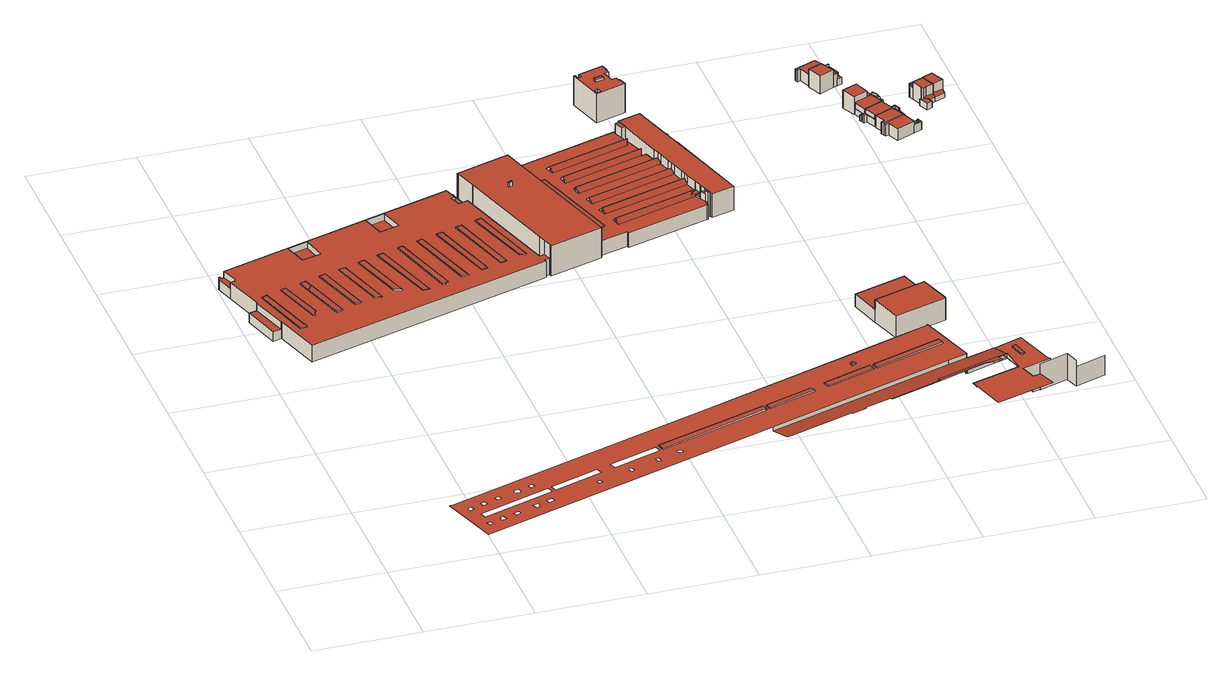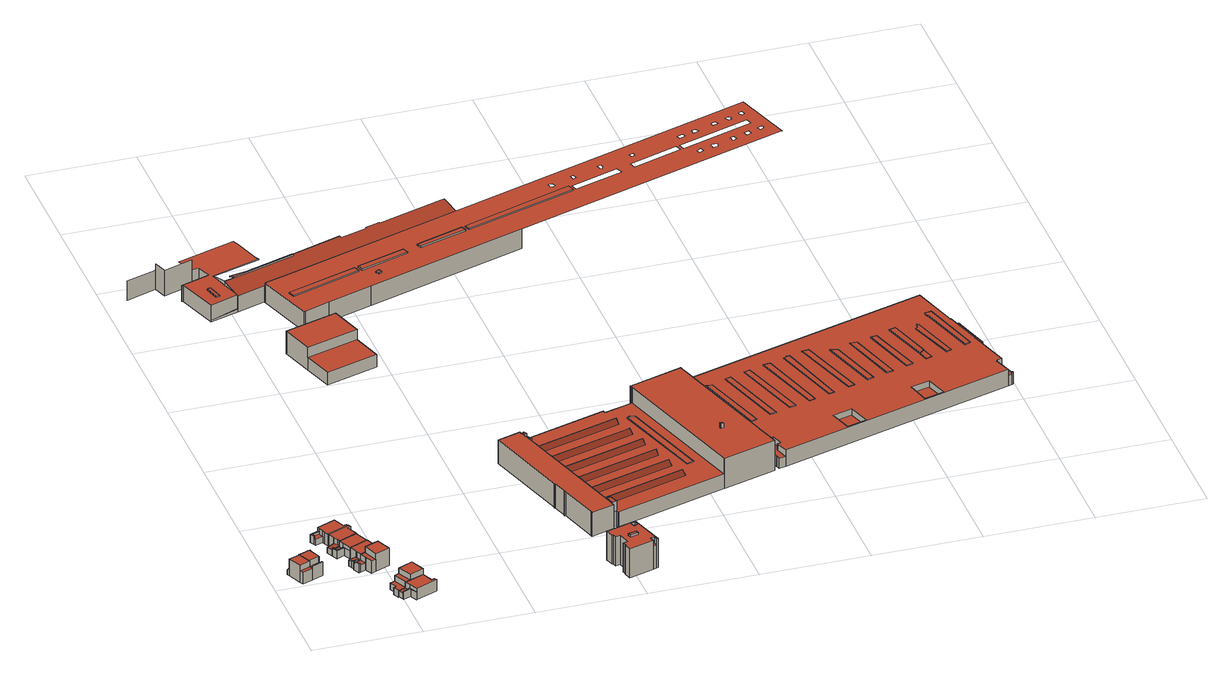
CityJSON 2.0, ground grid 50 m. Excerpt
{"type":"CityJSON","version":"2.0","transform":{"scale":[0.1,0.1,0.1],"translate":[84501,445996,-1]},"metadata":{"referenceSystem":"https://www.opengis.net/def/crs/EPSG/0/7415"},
"CityObjects":{
"building1":{"type":"Building","attributes":{"b3_dak_type":"slanted","b3_h_dak_50p":11.34,"b3_h_dak_70p":12.93,"b3_h_dak_max":18.7,"b3_h_dak_min":-0.24,"b3_h_maaiveld":-0.41,"b3_kas_warenhuis":false,"b3_mutatie_ahn3_ahn4":false,"b3_opp_buitenmuur":23264.48,"b3_opp_dak_plat":22958.51,"b3_opp_dak_schuin":26793.35,"b3_opp_grond":47974.2,"b3_opp_scheidingsmuur":0,"b3_reconstructie_onvolledig":false,"b3_rmse_lod12":3.03,"b3_rmse_lod13":1.31,"b3_rmse_lod22":0.253,"b3_val3dity_lod12":"[]","b3_val3dity_lod13":"[]","b3_val3dity_lod22":"[104]","b3_volume_lod12":618811.44,"b3_volume_lod13":595669.38,"b3_volume_lod22":564615.25,"geconstateerd":false,"oorspronkelijkbouwjaar":1914,"status":"Pand in gebruik"},"children":["building1-1"]},
"building1-1":{"type":"BuildingPart","parents":["building1"],"geometry":[{"type":"MultiSurface","lod":"2.2","boundaries":[[[0,1,2,3]],[[3,4,5,0]],[[5,6,1,0]],[[7,8,9,10]],[[11,12,8,7]],[[10,9,13,14]],[[15,16,17,18,19,20,21,22,23,24,25,26,27,28,29],[30,31,32,33],[34,35,36,37],[38,39,40,41],[42,43,44,45,46,47],[48,49,50,51],[52,53,54,55,56,57,58],[59,60,61,62,63],[64,65,66,67],[68,69,70,71],[72,73,74,75,76,77],[78,79,80,81],[82,83,84,85],[86,2,1,6],[12,87,13,9,8],[88,89,90,91,92,93],[94,95,96,97,98,99],[100,101,102,103],[104,105,106,107,108,109],[110,111,112,113,114],[115,116,117,118,119,120,121],[122,123,124,125],[126,127,128,129,130,131]],[[132,11,7,10,14]],[[25,133,134,26]],[[132,87,12,11]],[[14,13,87,132]],[[135,33,32,136]],[[16,137,138,17]],[[139,30,33,135]],[[139,135,136,140]],[[136,32,31,140]],[[141,62,61,142]],[[142,61,60,143]],[[144,63,62,141]],[[143,145,144,141,142]],[[143,60,59,145]],[[145,59,63,144]],[[140,31,30,139]],[[146,49,48,147]],[[148,149,150,151]],[[152,148,151,153,154,155,156,157,158,159,160,161,138,137,162,163,164,165,166,167]],[[24,168,133,25]],[[169,153,151,170]],[[171,50,49,146]],[[146,147,172,171]],[[147,48,51,172]],[[170,151,150,173,174]],[[175,176,177]],[[178,179,177]],[[23,180,168,24]],[[17,138,161,18]],[[174,181,182,169,170]],[[172,51,50,171]],[[182,183,154,153,169]],[[22,184,180,23]],[[21,185,184,22]],[[18,161,186,187,19]],[[20,188,185,21]],[[19,187,188,20]],[[160,189,186,161]],[[159,190,189,160]],[[176,175,191,192]],[[174,173,193,181]],[[158,194,195,190,159]],[[181,193,183,182]],[[196,155,154,183]],[[197,191,175,177,179,198,199,200,201,202,203,204,205,206,207,208,209,156],[210,211,212,213,214]],[[192,191,197,155,196]],[[155,197,156]],[[209,157,156]],[[157,215,194,158]],[[203,216,217,204]],[[202,218,216,203]],[[201,219,218,202]],[[208,220,215,157,209]],[[221,210,214,222]],[[222,214,213,223]],[[224,225,195,194]],[[194,215,220,224]],[[226,221,222,223,227]],[[226,211,210,221]],[[223,213,212,227]],[[204,217,228,205]],[[227,212,211,226]],[[229,230,219,201,231]],[[220,232,225,224]],[[207,233,232,220,208]],[[206,234,233,207]],[[205,228,234,206]],[[235,236,237,230,229]],[[238,239,240,241]],[[242,243,239,238]]],"semantics":{"surfaces":[{"type":"WallSurface","on_footprint_edge":false},{"type":"RoofSurface"},{"type":"WallSurface","on_footprint_edge":true}],"values":[0,1,0,0,0,0,1,1,2,0,0,0,0,0,1,0,0,0,0,1,0,0,0,0,0,1,2,0,0,1,0,0,0,0,2,0,1,0,0,2,2,2,2,2,2,2,0,0,2,0,0,1,0,0,0,0,2,2,2,0,0,0,2,1,1,0,0,2,0,2,2,2,2,2,2,2,2]}}]},
"building2":{"type":"Building","attributes":{"b3_dak_type":"slanted","b3_h_dak_50p":8.3,"b3_h_dak_70p":8.45,"b3_h_dak_max":17.56,"b3_h_dak_min":0.29,"b3_h_maaiveld":0.127,"b3_kas_warenhuis":false,"b3_mutatie_ahn3_ahn4":false,"b3_opp_buitenmuur":8293.6,"b3_opp_dak_plat":15773.74,"b3_opp_dak_schuin":1479.42,"b3_opp_grond":15341.47,"b3_opp_scheidingsmuur":0,"b3_reconstructie_onvolledig":false,"b3_rmse_lod12":2.6,"b3_rmse_lod13":0.401,"b3_rmse_lod22":0.243,"b3_val3dity_lod12":"[]","b3_val3dity_lod13":"[]","b3_val3dity_lod22":"[]","b3_volume_lod12":127495.47,"b3_volume_lod13":136351.17,"b3_volume_lod22":137176.03,"geconstateerd":false,"oorspronkelijkbouwjaar":1963,"status":"Pand in gebruik"},"children":["building2-1"]},
"building2-1":{"type":"BuildingPart","parents":["building2"],"geometry":[{"type":"Solid","lod":"2.2","boundaries":[[[[244,245,246,247,248,249,250,251,252,253,254,255,256,257,258,259,260,261,262,263,264,265,266,267,268,269,270,271,272,273,274,275,276,277,278,279,280,281,282,283,284,285,286,287,288,289,290,291,292,293,294,295,296,297,298,299,300,301,302,303,304,305,306,307]],[[308,309,310,311]],[[312,280,279,313]],[[314,245,244,315]],[[316,262,261,317,318]],[[318,317,319,320]],[[321,271,270,322]],[[322,270,269,323]],[[324,278,277,325]],[[325,277,276,326]],[[323,269,268,327]],[[328,281,280,312]],[[329,282,281,328]],[[330,331,332,333]],[[334,335,336,337]],[[337,336,338,339]],[[340,260,259,341]],[[317,261,260,340]],[[342,343,344,345,346,347]],[[348,252,251,349]],[[350,351,352,353]],[[354,250,249,355]],[[349,251,250,354]],[[355,249,248,356]],[[357,358,359,360]],[[315,244,307,361]],[[361,307,306,362]],[[362,306,305,363]],[[363,305,304,364]],[[365,366,344,343]],[[367,368,343,342]],[[369,288,287,370]],[[371,289,288,369]],[[372,373,351,350]],[[374,375,302,301,376,377]],[[378,300,299,379]],[[376,301,300,378]],[[379,299,298,380]],[[381,295,294,382]],[[383,296,295,381]],[[384,297,296,383]],[[385,386,387,388]],[[389,286,285,390]],[[390,285,284,391,392]],[[382,294,293,393]],[[380,298,297,384]],[[394,292,291,395]],[[393,293,292,394]],[[395,291,290,396]],[[397,398,399,400]],[[396,290,289,371]],[[370,287,286,389]],[[401,246,245,314,402]],[[403,404,392,405]],[[405,392,391,406,407]],[[408,409,410]],[[411,412,413,414]],[[414,413,415,416]],[[417,418,266,265,419]],[[420,283,282,329]],[[326,276,275,421]],[[422,423,424,425]],[[425,424,426,427]],[[428,429,430,431]],[[431,430,327,432]],[[419,265,264,433,434]],[[435,436,437,438]],[[347,346,439,440]],[[440,439,253,252,348]],[[441,442,443,444]],[[368,274,273,445]],[[446,447,448,449]],[[450,451,418,417]],[[452,453,454,455]],[[456,457,458,459]],[[449,448,460,461,462]],[[462,461,463,464,465]],[[464,463,466,467]],[[465,464,468,469]],[[444,443,470,471]],[[432,327,268,267,472,473]],[[400,399,474,475]],[[476,477,478,479]],[[475,474,480,481,447,446]],[[482,483,309,308]],[[484,254,253,439]],[[333,332,485,486]],[[487,488,429,428]],[[489,255,254,484]],[[490,491,492,493]],[[311,310,494,495]],[[496,497,366,365,498]],[[346,345,497,496]],[[499,500,501]],[[502,503,504,505]],[[506,507,477,476]],[[508,509,442,441]],[[409,408,510]],[[353,352,511,512]],[[433,264,263,513]],[[514,515,516,517]],[[404,518,519,520,521]],[[522,523,524]],[[525,526,527,528]],[[529,530,531]],[[532,313,279,278,324]],[[523,522,533]],[[534,535,515,514]],[[445,273,272,536]],[[537,538,536,539]],[[540,541,542,543]],[[356,248,247,544]],[[544,247,246,401]],[[471,470,509,508]],[[493,492,545,546]],[[547,548,549,550]],[[551,552,535,534]],[[517,516,552,551]],[[341,259,258,319]],[[339,338,553,554]],[[455,454,373,372]],[[457,456,555]],[[495,494,483,482]],[[556,557,558,559,560]],[[561,562,480,474]],[[528,527,563,564]],[[407,406,565,566]],[[479,478,503,502]],[[567,568,562,561]],[[447,481,568,567]],[[569,570,571,565]],[[459,458,567]],[[560,559,572,573]],[[543,542,423,422]],[[566,565,571,518,404,403]],[[574,575,576,577]],[[434,433,451,450]],[[472,267,266,418]],[[530,529,578]],[[579,580,581,582]],[[582,581,358,357]],[[550,549,583,584]],[[585,586,587,588]],[[589,590,548,547]],[[584,583,590,589]],[[546,545,591,592]],[[554,553,335,334]],[[593,594,398,397]],[[526,525,595]],[[596,513,263,262,316]],[[597,598,599,600]],[[360,359,580,579]],[[601,602,603,604]],[[388,387,602,601]],[[604,603,386,385]],[[605,606,607,608]],[[609,610,606,605]],[[611,612,610,609]],[[608,607,612,611]],[[613,614,513,596]],[[615,616,614,613]],[[617,618,598,597]],[[600,599,436,435]],[[320,319,258,257,619]],[[619,257,256,620]],[[416,415,621,622]],[[622,621,412,411]],[[623,624,618,617]],[[438,437,624,623]],[[625,626,627,628]],[[629,630,557,556]],[[573,572,631,630,629]],[[577,576,631,572]],[[559,558,575,574]],[[486,485,632,633]],[[633,632,634,635]],[[635,634,636,637]],[[391,284,283,420]],[[637,636,331,330]],[[592,591,638,639]],[[620,256,255,489]],[[473,472,616,615]],[[640,641,642,643]],[[628,627,641,640]],[[643,642,586,585]],[[644,645,646,647]],[[648,649,645,644]],[[650,651,649,648]],[[500,499,652]],[[653,654,655,656]],[[657,658,654,653]],[[659,660,661,662]],[[453,663,660,659]],[[520,519,664,655]],[[662,661,658,657]],[[665,666,570,569]],[[667,668,669]],[[670,671,668,667]],[[505,504,666,665]],[[647,646,651,650]],[[461,460,672,673]],[[673,672,674,466]],[[377,376,469,675]],[[676,303,302,375]],[[364,304,303,676]],[[588,587,626,625]],[[677,678,491,490]],[[639,638,678,677]],[[679,680,681]],[[680,679,682]],[[467,466,674,683,684]],[[685,684,683,375,374]],[[675,469,468,684,685]],[[539,536,272,271,321]],[[521,520,663,453,452]],[[656,655,664,507,506]],[[686,537,488,487]],[[421,275,274,368,367]],[[512,511,594,593]],[[498,365,538,537,686]],[[671,670,687]],[[402,314,313,532]],[[427,426,541,540]],[[564,563,688]],[[410,409,352,351]],[[497,345,344,366]],[[511,352,409,510]],[[523,533,476,479]],[[509,470,443,442]],[[517,551,534,514]],[[341,319,317,340]],[[495,482,308,311]],[[479,502,505,524,523]],[[568,481,480,562]],[[567,458,457,555,448,447]],[[566,403,405,407]],[[434,450,417,419]],[[590,583,549,548]],[[554,334,337,339]],[[595,525,528,398,594]],[[360,579,582,357]],[[604,385,388,601]],[[608,611,609,605]],[[622,411,414,416]],[[438,623,617,597,600,435]],[[573,629,556,560]],[[559,574,577,572]],[[637,330,333,486,633,635]],[[616,472,418,451,433,513,614]],[[453,659,499,501,454]],[[662,657,652,499,659]],[[670,667,669,531,530]],[[647,650,648,644]],[[673,466,463,461]],[[588,625,628,640,643,585]],[[639,677,490,493,546,592]],[[679,681,672,460,448,555,456]],[[682,679,456,459,567,561]],[[675,685,374,377]],[[684,468,464,467]],[[538,365,343,368,445,536]],[[663,520,655,654,658,661,660]],[[507,664,519,518,571,570,666,504,503,478,477]],[[488,537,539,321,322,323,327,430,429]],[[512,593,397,400,475,446,449,462,465,469,376,378,379,380,384,383,381,382,393,394,395,396,371,369,370,389,390,392,404,521,452,455,372,350,353]],[[688,563,527,526,595,594,511,510,408,410,351,373,454,501,500,652,657,653,656,506,476,533,522,524,505,665,569,565,406,391,420,329,328,312,313,314,315,361,362,363,364,676,375,683,674,672,681,680,682,561,474,399],[424,423,542,541,426],[529,531,669,668,671,687,578]],[[498,686,487,428,431,432,473,615,613,596,316,318,320,619,620,489,484,439,346,496],[483,494,310,309],[331,636,634,632,485,332],[336,335,553,338],[359,358,581,580],[413,412,621,415],[471,508,441,444],[678,638,591,545,492,491],[552,516,515,535],[547,550,584,589],[575,558,557,630,631,576],[626,587,586,642,641,627],[624,437,436,599,598,618],[612,607,606,610],[651,646,645,649]],[[687,670,530,578]],[[402,532,324,325,326,421,367,342,347,440,348,349,354,355,356,544,401],[603,602,387,386]],[[427,540,543,422,425]],[[564,688,399,398,528]]]],"semantics":{"surfaces":[{"type":"GroundSurface"},{"type":"WallSurface","on_footprint_edge":false},{"type":"WallSurface","on_footprint_edge":true},{"type":"RoofSurface"}],"values":[[0,1,2,2,2,1,2,2,2,2,2,2,2,1,1,1,2,2,1,2,1,2,2,2,1,2,2,2,2,1,1,2,2,1,2,2,2,2,2,2,2,1,2,2,2,2,2,2,2,1,2,2,2,1,1,1,1,1,2,2,2,1,1,1,1,2,1,1,2,1,2,1,1,1,1,1,1,1,1,1,2,1,1,1,1,2,1,1,2,1,1,1,1,1,1,1,1,1,1,2,1,1,1,1,1,2,1,1,2,1,1,2,2,1,1,1,1,1,2,1,1,1,1,1,1,1,1,1,1,1,1,1,1,1,1,1,1,2,1,1,1,1,1,1,1,1,1,1,1,2,1,1,1,1,1,1,1,1,1,1,1,1,1,2,2,1,1,1,1,1,1,1,1,1,1,1,1,2,1,1,2,1,1,1,1,1,1,1,1,1,1,1,1,1,1,1,1,1,1,1,1,1,1,2,2,1,1,1,1,1,1,1,1,2,1,1,1,2,1,1,1,1,1,1,3,3,3,3,3,3,3,3,3,3,3,3,3,3,3,3,3,3,3,3,3,3,3,3,3,3,3,3,3,3,3,3,3,3,3,3,3,3,3,3,3,3,3,3,3,3,3]]}}]},
"building3":{"type":"Building","attributes":{"b3_bag_bag_overlap":0,"b3_bouwlagen":4,"b3_dak_type":"multiple horizontal","b3_h_dak_50p":14.77,"b3_h_dak_70p":14.78,"b3_h_dak_max":16.02,"b3_h_dak_min":11.86,"b3_h_maaiveld":0.317,"b3_kas_warenhuis":false,"b3_mutatie_ahn3_ahn4":false,"b3_opp_buitenmuur":837.77,"b3_opp_dak_plat":214.08,"b3_opp_dak_schuin":0,"b3_opp_grond":233.47,"b3_opp_scheidingsmuur":203.79,"b3_reconstructie_onvolledig":false,"b3_rmse_lod12":0.559,"b3_rmse_lod13":0.559,"b3_rmse_lod22":0.0537,"b3_val3dity_lod12":"[]","b3_val3dity_lod13":"[]","b3_val3dity_lod22":"[]","b3_volume_lod12":3377.02,"b3_volume_lod13":3377.02,"b3_volume_lod22":3358.48,"geconstateerd":false,"oorspronkelijkbouwjaar":1998,"status":"Pand in gebruik"},"children":["building3-1"]},
"building3-1":{"type":"BuildingPart","parents":["building3"],"geometry":[{"type":"Solid","lod":"2.2","boundaries":[[[[689,690,691,692,693,694,695,696,697,698,699,700,701,702]],[[703,692,691,704]],[[705,693,692,703]],[[706,698,697,707]],[[707,697,696,708]],[[704,691,690,709,710]],[[711,699,698,706]],[[712,700,699,711]],[[713,702,701,714]],[[715,694,693,705]],[[716,695,694,715]],[[714,701,700,712]],[[708,696,695,716]],[[717,718,719,720]],[[721,722,723,724]],[[710,709,725,726]],[[727,728,729,730]],[[731,732,733,734]],[[734,733,689,702,713]],[[709,690,689,733]],[[726,725,732,731]],[[730,729,735,736]],[[724,723,737,738]],[[738,737,739,740]],[[736,735,741,742]],[[720,719,722,721]],[[742,741,728,727]],[[740,739,743,744]],[[744,743,718,717]],[[732,725,709,733]],[[726,731,734,713,714,712,711,706,707,708,716,715,705,703,704,710],[744,717,720,721,724,738,740],[728,741,735,729]],[[742,727,730,736]],[[718,743,739,737,723,722,719]]]],"semantics":{"surfaces":[{"type":"GroundSurface"},{"type":"WallSurface","on_footprint_edge":true},{"type":"WallSurface","on_footprint_edge":false},{"type":"RoofSurface"}],"values":[[0,1,1,1,1,1,1,1,1,1,1,1,1,2,2,2,2,2,1,1,2,2,2,2,2,2,2,2,2,3,3,3,3]]}}]},
"building4":{"type":"Building","attributes":{"b3_dak_type":"multiple horizontal","b3_h_dak_50p":11.18,"b3_h_dak_70p":11.24,"b3_h_dak_max":11.9,"b3_h_dak_min":6.11,"b3_h_maaiveld":0.104,"b3_kas_warenhuis":false,"b3_mutatie_ahn3_ahn4":false,"b3_opp_buitenmuur":1111.02,"b3_opp_dak_plat":787.9,"b3_opp_dak_schuin":0,"b3_opp_grond":788.54,"b3_opp_scheidingsmuur":0,"b3_reconstructie_onvolledig":false,"b3_rmse_lod12":3.47,"b3_rmse_lod13":0.137,"b3_rmse_lod22":0.138,"b3_val3dity_lod12":"[]","b3_val3dity_lod13":"[]","b3_val3dity_lod22":"[]","b3_volume_lod12":8779.72,"b3_volume_lod13":6905,"b3_volume_lod22":6899.06,"geconstateerd":false,"oorspronkelijkbouwjaar":1989,"status":"Pand in gebruik"},"children":["building4-1"]},
"building4-1":{"type":"BuildingPart","parents":["building4"],"geometry":[{"type":"Solid","lod":"2.2","boundaries":[[[[745,746,747,748,749,750,751,752,753]],[[754,753,752,755]],[[755,752,751,756]],[[757,758,756,759]],[[760,747,746,758,757]],[[761,748,747,760]],[[762,745,753,754]],[[759,756,751,750,763]],[[758,746,745,762]],[[764,749,748,761]],[[763,750,749,764]],[[758,762,754,755,756]],[[763,764,761,760,757,759]]]],"semantics":{"surfaces":[{"type":"GroundSurface"},{"type":"WallSurface","on_footprint_edge":true},{"type":"WallSurface","on_footprint_edge":false},{"type":"RoofSurface"}],"values":[[0,1,1,2,1,1,1,1,1,1,1,3,3]]}}]},
"building5":{"type":"Building","attributes":{"b3_bag_bag_overlap":0,"b3_bouwlagen":2,"b3_dak_type":"multiple horizontal","b3_h_dak_50p":6.26,"b3_h_dak_70p":6.28,"b3_h_dak_max":9.21,"b3_h_dak_min":3.19,"b3_h_maaiveld":0.56,"b3_kas_warenhuis":false,"b3_mutatie_ahn3_ahn4":false,"b3_opp_buitenmuur":111.76,"b3_opp_dak_plat":88.83,"b3_opp_dak_schuin":0,"b3_opp_grond":82.21,"b3_opp_scheidingsmuur":125.9,"b3_reconstructie_onvolledig":false,"b3_rmse_lod12":1.27,"b3_rmse_lod13":1.27,"b3_rmse_lod22":0.784,"b3_val3dity_lod12":"[]","b3_val3dity_lod13":"[]","b3_val3dity_lod22":"[]","b3_volume_lod12":470.15,"b3_volume_lod13":470.15,"b3_volume_lod22":436.35,"geconstateerd":false,"oorspronkelijkbouwjaar":1989,"status":"Pand in gebruik"},"children":["building5-1"]},
"building5-1":{"type":"BuildingPart","parents":["building5"],"geometry":[{"type":"Solid","lod":"2.2","boundaries":[[[[765,766,767,768,769,770,771,772,773,774,775]],[[776,777,768,767,778]],[[779,766,765,780]],[[778,767,766,779]],[[781,770,769,782]],[[783,771,770,781]],[[780,765,775,784]],[[785,786,772,771,783]],[[787,773,772,786]],[[782,769,768,777]],[[788,789,786,785]],[[790,791,789,788,792]],[[791,774,773,787]],[[784,775,774,791,790]],[[792,788,777,776]],[[791,787,786,789]],[[792,776,778,779,780,784,790]],[[777,788,785,783,781,782]]]],"semantics":{"surfaces":[{"type":"GroundSurface"},{"type":"WallSurface","on_footprint_edge":true},{"type":"WallSurface","on_footprint_edge":false},{"type":"RoofSurface"}],"values":[[0,1,1,1,1,1,1,1,1,1,2,2,1,1,2,3,3,3]]}}]},
"building6":{"type":"Building","attributes":{"b3_bag_bag_overlap":0,"b3_bouwlagen":3,"b3_dak_type":"multiple horizontal","b3_h_dak_50p":8.93,"b3_h_dak_70p":8.99,"b3_h_dak_max":9.26,"b3_h_dak_min":0.71,"b3_h_maaiveld":0.117,"b3_kas_warenhuis":false,"b3_mutatie_ahn3_ahn4":false,"b3_opp_buitenmuur":247.98,"b3_opp_dak_plat":90.04,"b3_opp_dak_schuin":0,"b3_opp_grond":92.08,"b3_opp_scheidingsmuur":66.45,"b3_reconstructie_onvolledig":false,"b3_rmse_lod12":3.08,"b3_rmse_lod13":1.59,"b3_rmse_lod22":0.876,"b3_val3dity_lod12":"[]","b3_val3dity_lod13":"[]","b3_val3dity_lod22":"[]","b3_volume_lod12":818.21,"b3_volume_lod13":712.33,"b3_volume_lod22":649.45,"geconstateerd":false,"oorspronkelijkbouwjaar":1989,"status":"Pand in gebruik"},"children":["building6-1"]},
"building6-1":{"type":"BuildingPart","parents":["building6"],"geometry":[{"type":"Solid","lod":"2.2","boundaries":[[[[793,794,795,796,797,798,799,800,801,802]],[[803,800,799,804]],[[805,801,800,803]],[[804,799,798,806]],[[807,808,797,796,809]],[[810,806,798,797,808]],[[809,796,795,811]],[[812,802,801,805]],[[813,814,808,807]],[[811,795,794,814,813]],[[815,793,802,812]],[[814,794,793,815,816]],[[816,815,806,810]],[[811,813,807,809]],[[816,810,808,814]],[[806,815,812,805,803,804]]]],"semantics":{"surfaces":[{"type":"GroundSurface"},{"type":"WallSurface","on_footprint_edge":true},{"type":"WallSurface","on_footprint_edge":false},{"type":"RoofSurface"}],"values":[[0,1,1,1,1,1,1,1,2,1,1,1,2,3,3,3]]}}]},
"building7":{"type":"Building","attributes":{"b3_bag_bag_overlap":0,"b3_bouwlagen":3,"b3_dak_type":"multiple horizontal","b3_h_dak_50p":8.97,"b3_h_dak_70p":9.04,"b3_h_dak_max":9.29,"b3_h_dak_min":3.42,"b3_h_maaiveld":0.124,"b3_kas_warenhuis":false,"b3_mutatie_ahn3_ahn4":false,"b3_opp_buitenmuur":255.22,"b3_opp_dak_plat":82.57,"b3_opp_dak_schuin":0,"b3_opp_grond":82.43,"b3_opp_scheidingsmuur":66.97,"b3_reconstructie_onvolledig":false,"b3_rmse_lod12":2.37,"b3_rmse_lod13":0.944,"b3_rmse_lod22":0.177,"b3_val3dity_lod12":"[]","b3_val3dity_lod13":"[]","b3_val3dity_lod22":"[]","b3_volume_lod12":735.68,"b3_volume_lod13":655.04,"b3_volume_lod22":619.57,"geconstateerd":false,"oorspronkelijkbouwjaar":1989,"status":"Pand in gebruik"},"children":["building7-1"]},
"building7-1":{"type":"BuildingPart","parents":["building7"],"geometry":[{"type":"Solid","lod":"2.2","boundaries":[[[[817,818,819,820,821,822,823,824,825,826,827,828]],[[829,830,831,832]],[[833,826,825,834]],[[834,825,824,835]],[[836,835,824,823,837]],[[838,839,835,836]],[[837,823,822,840]],[[841,817,828,830,829]],[[842,843,827,826,833]],[[840,822,821,839,838]],[[844,845,843,842]],[[839,821,820,845,844]],[[830,828,827,843]],[[845,820,819,846]],[[832,831,847,848]],[[846,819,818,847]],[[848,847,818,817,841]],[[840,838,836,837]],[[839,844,842,833,834,835]],[[846,847,831,830,843,845]],[[848,841,829,832]]]],"semantics":{"surfaces":[{"type":"GroundSurface"},{"type":"WallSurface","on_footprint_edge":false},{"type":"WallSurface","on_footprint_edge":true},{"type":"RoofSurface"}],"values":[[0,1,2,2,2,1,2,2,2,2,1,2,2,2,1,2,2,3,3,3,3]]}}]},
"building8":{"type":"Building","attributes":{"b3_bag_bag_overlap":0,"b3_bouwlagen":2,"b3_dak_type":"multiple horizontal","b3_h_dak_50p":6.27,"b3_h_dak_70p":6.34,"b3_h_dak_max":9.16,"b3_h_dak_min":3.12,"b3_h_maaiveld":0.549,"b3_kas_warenhuis":false,"b3_mutatie_ahn3_ahn4":false,"b3_opp_buitenmuur":103.8,"b3_opp_dak_plat":77.67,"b3_opp_dak_schuin":4.8,"b3_opp_grond":82.41,"b3_opp_scheidingsmuur":125.26,"b3_reconstructie_onvolledig":false,"b3_rmse_lod12":1.21,"b3_rmse_lod13":1.21,"b3_rmse_lod22":0.514,"b3_val3dity_lod12":"[]","b3_val3dity_lod13":"[]","b3_val3dity_lod22":"[]","b3_volume_lod12":477.54,"b3_volume_lod13":477.54,"b3_volume_lod22":432.24,"geconstateerd":false,"oorspronkelijkbouwjaar":1989,"status":"Pand in gebruik"},"children":["building8-1"]},
"building8-1":{"type":"BuildingPart","parents":["building8"],"geometry":[{"type":"Solid","lod":"2.2","boundaries":[[[[849,850,851,852,853,854,855,856,857,858,859,860,861]],[[862,863,854,853,864]],[[865,855,854,863]],[[866,859,858,867,868]],[[868,867,869,870]],[[871,856,855,865]],[[872,857,856,871]],[[864,853,852,873,874]],[[873,852,851,875]],[[876,877,878,879]],[[880,849,861,877,876]],[[879,878,850,849,880]],[[867,858,857,872]],[[881,882,883,884]],[[885,886,882,881]],[[874,873,886,885]],[[884,883,860,859,866]],[[875,851,850,878]],[[877,861,860,883]],[[870,869,863,862]],[[879,880,876]],[[870,862,864,874,885,881,884,866,868]],[[877,883,882,886,873,875,878]],[[863,869,867,872,871,865]]]],"semantics":{"surfaces":[{"type":"GroundSurface"},{"type":"WallSurface","on_footprint_edge":true},{"type":"WallSurface","on_footprint_edge":false},{"type":"RoofSurface"}],"values":[[0,1,1,1,2,1,1,1,1,2,1,1,1,2,2,2,1,1,1,2,3,3,3,3]]}}]},
"building9":{"type":"Building","attributes":{"b3_bag_bag_overlap":0,"b3_bouwlagen":2,"b3_dak_type":"multiple horizontal","b3_h_dak_50p":6.25,"b3_h_dak_70p":6.26,"b3_h_dak_max":6.49,"b3_h_dak_min":3.25,"b3_h_maaiveld":0.505,"b3_kas_warenhuis":false,"b3_mutatie_ahn3_ahn4":false,"b3_opp_buitenmuur":113.88,"b3_opp_dak_plat":92.11,"b3_opp_dak_schuin":0,"b3_opp_grond":82.4,"b3_opp_scheidingsmuur":124.67,"b3_reconstructie_onvolledig":false,"b3_rmse_lod12":1.12,"b3_rmse_lod13":1.12,"b3_rmse_lod22":0.146,"b3_val3dity_lod12":"[]","b3_val3dity_lod13":"[]","b3_val3dity_lod22":"[]","b3_volume_lod12":474,"b3_volume_lod13":474,"b3_volume_lod22":435.16,"geconstateerd":false,"oorspronkelijkbouwjaar":1989,"status":"Pand in gebruik"},"children":["building9-1"]},
"building9-1":{"type":"BuildingPart","parents":["building9"],"geometry":[{"type":"Solid","lod":"2.2","boundaries":[[[[887,888,889,890,891,855,892,893,853,894,895,896,897]],[[898,891,890,899]],[[900,855,891,898]],[[901,894,853,902]],[[903,895,894,901]],[[904,888,887,905,906]],[[907,908,909,910]],[[902,853,893,911]],[[912,896,895,903]],[[899,890,889,913]],[[914,915,913,916]],[[917,907,911,918]],[[919,892,855,900]],[[918,911,893,892,919,920]],[[921,922,897,896,912]],[[905,887,897,922]],[[916,913,889,888,904]],[[920,919,915,914]],[[906,905,908,907,917]],[[910,909,922,921]],[[906,917,918,920,914,916,904]],[[915,919,900,898,899,913]],[[910,921,912,903,901,902,911,907]],[[922,909,908,905]]]],"semantics":{"surfaces":[{"type":"GroundSurface"},{"type":"WallSurface","on_footprint_edge":true},{"type":"WallSurface","on_footprint_edge":false},{"type":"RoofSurface"}],"values":[[0,1,1,1,1,1,2,1,1,1,2,2,1,1,1,1,1,2,2,2,3,3,3,3]]}}]},
"building10":{"type":"Building","attributes":{"b3_bag_bag_overlap":0,"b3_bouwlagen":2,"b3_dak_type":"multiple horizontal","b3_h_dak_50p":6.28,"b3_h_dak_70p":6.38,"b3_h_dak_max":6.55,"b3_h_dak_min":3.25,"b3_h_maaiveld":0.381,"b3_kas_warenhuis":false,"b3_mutatie_ahn3_ahn4":false,"b3_opp_buitenmuur":108.49,"b3_opp_dak_plat":69.46,"b3_opp_dak_schuin":13.18,"b3_opp_grond":82.39,"b3_opp_scheidingsmuur":130.97,"b3_reconstructie_onvolledig":false,"b3_rmse_lod12":1.16,"b3_rmse_lod13":1.16,"b3_rmse_lod22":0.58,"b3_val3dity_lod12":"[]","b3_val3dity_lod13":"[]","b3_val3dity_lod22":"[]","b3_volume_lod12":494.63,"b3_volume_lod13":494.63,"b3_volume_lod22":455.21,"geconstateerd":false,"oorspronkelijkbouwjaar":1989,"status":"Pand in gebruik"},"children":["building10-1"]},
"building10-1":{"type":"BuildingPart","parents":["building10"],"geometry":[{"type":"Solid","lod":"2.2","boundaries":[[[[923,924,925,926,927,928,929,930,931,932]],[[933,924,923,934]],[[934,923,932,935]],[[936,925,924,933]],[[935,932,931,937]],[[937,931,930,938]],[[939,929,928,940]],[[941,927,926,942]],[[943,944,942,945]],[[940,928,927,941]],[[938,930,929,939,946]],[[946,939,944,943]],[[945,942,926,925,936]],[[944,939,940,941,942]],[[945,936,933,934,935,937,938,946,943]]]],"semantics":{"surfaces":[{"type":"GroundSurface"},{"type":"WallSurface","on_footprint_edge":true},{"type":"WallSurface","on_footprint_edge":false},{"type":"RoofSurface"}],"values":[[0,1,1,1,1,1,1,1,2,1,1,2,1,3,3]]}}]},
"building11":{"type":"Building","attributes":{"b3_bag_bag_overlap":0,"b3_bouwlagen":2,"b3_dak_type":"multiple horizontal","b3_h_dak_50p":6.25,"b3_h_dak_70p":6.26,"b3_h_dak_max":6.48,"b3_h_dak_min":3.15,"b3_h_maaiveld":0.478,"b3_kas_warenhuis":false,"b3_mutatie_ahn3_ahn4":false,"b3_opp_buitenmuur":182.46,"b3_opp_dak_plat":88.49,"b3_opp_dak_schuin":0,"b3_opp_grond":85.71,"b3_opp_scheidingsmuur":64.58,"b3_reconstructie_onvolledig":false,"b3_rmse_lod12":1.1,"b3_rmse_lod13":1.1,"b3_rmse_lod22":0.478,"b3_val3dity_lod12":"[]","b3_val3dity_lod13":"[]","b3_val3dity_lod22":"[]","b3_volume_lod12":495.55,"b3_volume_lod13":495.55,"b3_volume_lod22":461.15,"geconstateerd":false,"oorspronkelijkbouwjaar":1989,"status":"Pand in gebruik"},"children":["building11-1"]},
"building11-1":{"type":"BuildingPart","parents":["building11"],"geometry":[{"type":"Solid","lod":"2.2","boundaries":[[[[947,948,949,950,951,952,953,954,955,956,957]],[[958,952,951,959]],[[960,950,949,961]],[[959,951,950,960]],[[962,953,952,958]],[[961,949,948,963]],[[964,956,955,965]],[[966,957,956,964,967]],[[968,947,957,966]],[[965,955,954,969]],[[970,969,954,953,962]],[[967,964,971,972]],[[973,974,975,976]],[[972,971,974,973]],[[976,975,977,978]],[[979,968,978,980]],[[963,948,947,968,979]],[[980,978,977,969,970]],[[978,968,966,967,972,973,976]],[[969,977,975,974,971,964,965]],[[980,970,962,958,959,960,961,963,979]]]],"semantics":{"surfaces":[{"type":"GroundSurface"},{"type":"WallSurface","on_footprint_edge":true},{"type":"WallSurface","on_footprint_edge":false},{"type":"RoofSurface"}],"values":[[0,1,1,1,1,1,1,1,1,1,1,2,2,2,2,2,1,2,3,3,3]]}}]},
"building12":{"type":"Building","attributes":{"b3_bag_bag_overlap":0,"b3_bouwlagen":3,"b3_dak_type":"slanted","b3_h_dak_50p":8.82,"b3_h_dak_70p":8.85,"b3_h_dak_max":9.11,"b3_h_dak_min":0.58,"b3_h_maaiveld":0.433,"b3_kas_warenhuis":false,"b3_mutatie_ahn3_ahn4":false,"b3_opp_buitenmuur":200.22,"b3_opp_dak_plat":58.28,"b3_opp_dak_schuin":10.95,"b3_opp_grond":67.48,"b3_opp_scheidingsmuur":72.4,"b3_reconstructie_onvolledig":false,"b3_rmse_lod12":2.99,"b3_rmse_lod13":1.18,"b3_rmse_lod22":0.342,"b3_val3dity_lod12":"[]","b3_val3dity_lod13":"[]","b3_val3dity_lod22":"[]","b3_volume_lod12":567.87,"b3_volume_lod13":480.73,"b3_volume_lod22":449.74,"geconstateerd":false,"oorspronkelijkbouwjaar":1989,"status":"Pand in gebruik"},"children":["building12-1"]},
"building12-1":{"type":"BuildingPart","parents":["building12"],"geometry":[{"type":"Solid","lod":"2.2","boundaries":[[[[981,982,983,984,985,986,987,988,989,990,991,992,993,994,995]],[[996,988,987,997]],[[998,989,988,996]],[[999,994,993,1000]],[[1001,1002,982,981,1003]],[[1004,1005,1002,1001]],[[1003,981,995,1006]],[[1007,991,990,1008]],[[1008,990,989,998]],[[1009,986,985,1010]],[[1011,1012,1013,1014,1015]],[[1016,1007,1012,1011]],[[997,987,986,1009,1017]],[[1017,1009,1018,1019]],[[1020,992,991,1007,1016]],[[1021,1000,993,992,1020]],[[1022,1023,1000,1021]],[[1024,1025,1023,1022]],[[1010,985,984,1026]],[[1025,983,982,1002]],[[1027,999,1028,1029]],[[1029,1028,1030,1031]],[[1006,995,994,999,1027]],[[1031,1030,1005,1004]],[[1032,1026,984,983,1025,1024]],[[1015,1014,1033,1034]],[[1034,1033,1026,1032]],[[1014,1013,1035]],[[1019,1018,1035]],[[1031,1004,1001,1003,1006,1027,1029]],[[1005,1030,1028,999,1000,1023,1025,1002]],[[1014,1035,1018,1009,1010,1026,1033]],[[1034,1032,1024,1022,1021,1020,1016,1011,1015]],[[1019,1035,1013,1012,1007,1008,998,996,997,1017]]]],"semantics":{"surfaces":[{"type":"GroundSurface"},{"type":"WallSurface","on_footprint_edge":true},{"type":"WallSurface","on_footprint_edge":false},{"type":"RoofSurface"}],"values":[[0,1,1,1,1,2,1,1,1,1,2,2,1,2,1,1,2,2,1,1,2,2,1,2,1,2,2,2,2,3,3,3,3,3]]}}]},
"building13":{"type":"Building","attributes":{"b3_bag_bag_overlap":0,"b3_bouwlagen":3,"b3_dak_type":"slanted","b3_h_dak_50p":8.84,"b3_h_dak_70p":8.85,"b3_h_dak_max":9.14,"b3_h_dak_min":0.63,"b3_h_maaiveld":0.46,"b3_kas_warenhuis":false,"b3_mutatie_ahn3_ahn4":false,"b3_opp_buitenmuur":83.93,"b3_opp_dak_plat":48.32,"b3_opp_dak_schuin":11.34,"b3_opp_grond":55.86,"b3_opp_scheidingsmuur":146.6,"b3_reconstructie_onvolledig":false,"b3_rmse_lod12":2.32,"b3_rmse_lod13":1.26,"b3_rmse_lod22":0.301,"b3_val3dity_lod12":"[]","b3_val3dity_lod13":"[]","b3_val3dity_lod22":"[]","b3_volume_lod12":468.8,"b3_volume_lod13":431.18,"b3_volume_lod22":399.11,"geconstateerd":false,"oorspronkelijkbouwjaar":1989,"status":"Pand in gebruik"},"children":["building13-1"]},
"building13-1":{"type":"BuildingPart","parents":["building13"],"geometry":[{"type":"Solid","lod":"2.2","boundaries":[[[[1036,1037,1038,1039,1040,1041,1042,1043]],[[1044,1040,1039,1045]],[[1046,1041,1040,1044]],[[1047,1046,1048,1049]],[[1050,1036,1043,1051]],[[1051,1043,1042,1052]],[[1053,1054,1052,1055]],[[1054,1037,1036,1050]],[[1045,1039,1038,1048]],[[1055,1052,1042,1041,1046,1047]],[[1049,1048,1038,1037,1054,1053]],[[1054,1050,1051,1052]],[[1045,1048,1046,1044]],[[1049,1053,1055,1047]]]],"semantics":{"surfaces":[{"type":"GroundSurface"},{"type":"WallSurface","on_footprint_edge":true},{"type":"WallSurface","on_footprint_edge":false},{"type":"RoofSurface"}],"values":[[0,1,1,2,1,1,2,1,1,1,1,3,3,3]]}}]}
},
"vertices":[
[1878,631,109],[1878,631,103],[1360,467,103],[1360,467,109],[1370,436,108],[1887,606,109],[1887,606,103],[1895,635,109],[1895,635,103],[1904,611,103],[1904,611,109],[2115,706,110],[2115,706,103],[2126,685,103],[2126,685,110],[455,10,104],[1872,466,103],[2743,747,103],[2830,773,103],[2829,775,103],[2835,777,103],[2747,1048,103],[2741,1046,103],[2741,1045,103],[2622,1005,103],[2413,936,103],[1663,694,103],[372,280,103],[372,282,103],[368,281,103],[2410,804,103],[2419,775,103],[2194,704,103],[2184,730,103],[1323,351,103],[1316,373,103],[1331,378,103],[1337,356,103],[810,288,103],[819,260,103],[485,152,103],[476,180,103],[439,236,103],[453,244,103],[460,226,103],[440,217,103],[439,218,103],[433,227,103],[2437,782,103],[2427,808,103],[2751,915,103],[2763,886,103],[689,308,103],[694,306,103],[688,294,103],[674,295,103],[661,300,103],[667,316,103],[688,318,103],[2360,839,103],[2352,833,103],[2343,830,103],[2337,846,103],[2351,855,103],[505,240,103],[499,258,103],[520,266,103],[527,248,103],[807,188,103],[781,180,103],[775,196,103],[801,205,103],[591,276,103],[597,269,103],[579,262,103],[570,279,103],[585,289,103],[594,286,103],[742,311,103],[734,331,103],[755,338,103],[762,323,103],[1064,339,103],[836,265,103],[828,293,103],[1054,367,103],[1370,436,103],[2123,695,103],[492,108,103],[503,93,103],[500,92,104],[502,89,104],[484,81,104],[477,101,104],[1182,323,103],[1189,336,103],[1197,333,103],[1204,315,103],[1191,310,103],[1187,312,103],[1041,281,103],[1047,266,103],[1028,262,103],[1025,277,103],[541,112,103],[546,118,103],[544,123,103],[559,129,103],[569,111,103],[553,103,103],[610,141,103],[634,151,103],[640,137,103],[630,130,103],[618,126,103],[1448,393,103],[1444,391,103],[1430,391,103],[1421,405,103],[1432,412,103],[1445,404,103],[1445,398,103],[1344,460,103],[1354,432,103],[1131,360,103],[1118,389,103],[717,156,103],[708,175,103],[728,184,103],[729,180,103],[733,181,103],[734,161,103],[2123,695,110],[2413,936,6],[1663,694,6],[2184,730,109],[2194,704,109],[1872,466,83],[2743,747,84],[2410,804,109],[2419,775,109],[2337,846,109],[2343,830,109],[2352,833,109],[2351,855,109],[2360,839,109],[2427,808,109],[2437,782,109],[2423,520,108],[2423,520,105],[2659,598,106],[2659,598,107],[2414,530,105],[2654,607,105],[2949,702,106],[2995,717,106],[2969,803,88],[2968,807,87],[2967,812,86],[2837,771,85],[2836,775,85],[2830,773,85],[1905,367,104],[1919,371,104],[2223,469,105],[2226,463,106],[2292,484,106],[2291,491,105],[2622,1005,6],[2654,607,112],[2659,598,110],[2751,915,109],[2763,886,109],[2881,672,106],[2881,672,110],[2795,565,87],[2795,565,90],[2800,550,87],[2804,538,84],[2804,538,87],[2741,1045,6],[2963,683,107],[2949,702,112],[2949,702,108],[2741,1046,6],[2747,1048,6],[2830,773,6],[2829,775,6],[2835,777,6],[2836,775,6],[2837,771,6],[3020,632,86],[3020,632,89],[2963,683,103],[2967,812,20],[2967,812,6],[2995,717,108],[2995,717,87],[2845,412,86],[2853,388,85],[3123,472,84],[3090,553,85],[3089,555,85],[3057,545,85],[3034,616,86],[3169,659,85],[3168,663,85],[3164,662,85],[3101,854,87],[2968,807,88],[3043,794,87],[3060,798,87],[3079,729,86],[3067,725,86],[3061,725,86],[2968,807,20],[3057,545,6],[3034,616,6],[3089,555,6],[3090,553,6],[3101,854,13],[3043,794,92],[3061,725,92],[3067,725,92],[3101,855,13],[3101,855,6],[3060,798,92],[3079,729,91],[3169,659,6],[3226,597,135],[3226,597,6],[3090,553,135],[3101,854,6],[3164,662,6],[3168,663,6],[3246,535,135],[3246,535,104],[3246,535,6],[3248,536,103],[3248,536,6],[3248,535,6],[3248,535,105],[3389,582,103],[3389,582,6],
[1766,2177,11],[1632,2137,11],[1631,2137,11],[1635,2123,11],[1633,2123,11],[1387,2049,11],[1384,2057,11],[1385,2057,11],[1384,2061,11],[1383,2061,11],[1359,2054,11],[1362,2044,11],[208,1700,11],[142,1921,11],[140,1920,11],[102,1909,11],[50,2085,11],[87,2096,11],[89,2097,11],[31,2291,11],[7,2370,11],[6,2376,11],[12,2378,11],[31,2383,11],[1131,2712,11],[1161,2720,11],[1167,2699,11],[1166,2699,11],[1193,2610,11],[1194,2608,11],[1217,2616,11],[1218,2616,11],[1186,2720,11],[1184,2727,11],[1432,2802,11],[1433,2802,11],[1954,2957,11],[1954,2958,11],[1957,2959,11],[1961,2946,11],[1980,2951,11],[1982,2952,11],[1979,2965,11],[2085,2996,11],[2087,2991,11],[2085,2991,11],[2141,2802,11],[2145,2803,11],[2146,2800,11],[2143,2800,11],[2164,2730,11],[2167,2731,11],[2168,2728,11],[2165,2727,11],[2287,2318,11],[2181,2286,11],[2177,2301,11],[2174,2300,11],[2166,2298,11],[2156,2295,11],[2160,2279,11],[2157,2278,11],[2157,2279,11],[1770,2164,11],[1013,2034,97],[1013,2034,93],[913,2368,93],[913,2368,97],[1954,2957,84],[1433,2802,84],[1632,2137,84],[1766,2177,84],[89,2097,93],[87,2096,57],[87,2096,93],[140,1920,57],[140,1920,93],[1166,2699,62],[1167,2699,62],[1161,2720,62],[1432,2802,161],[1184,2727,161],[1186,2720,161],[1131,2712,62],[1954,2958,84],[1957,2959,84],[239,2170,97],[239,2170,93],[215,2162,93],[215,2162,97],[1269,2124,97],[1269,2124,93],[1299,2121,93],[1299,2121,97],[1201,2452,93],[1201,2452,97],[50,2085,57],[102,1909,57],[1362,2133,161],[1362,2133,53],[1362,2133,45],[1372,2098,44],[1372,2098,93],[1372,2098,161],[1384,2061,161],[1385,2057,161],[2085,2598,130],[2085,2598,84],[2091,2577,105],[2091,2577,130],[1384,2057,161],[1387,2049,161],[1633,2123,161],[484,1959,97],[484,1959,93],[512,1963,93],[512,1963,97],[1770,2164,84],[2157,2279,84],[2157,2278,84],[2160,2279,84],[1336,2130,53],[1336,2130,46],[1217,2616,161],[1217,2616,54],[2087,2991,130],[2085,2996,130],[2085,2991,130],[2070,2650,130],[2070,2650,84],[2166,2298,134],[2166,2298,84],[2174,2300,130],[2174,2300,133],[2177,2301,130],[2181,2286,130],[2287,2318,129],[2167,2731,129],[2164,2730,130],[2168,2728,129],[2165,2727,130],[1375,2557,185],[1375,2557,161],[1374,2565,161],[1374,2565,185],[1979,2965,130],[1982,2952,130],[1980,2951,84],[1980,2951,130],[2143,2800,130],[2146,2800,130],[2145,2803,130],[2141,2802,130],[2120,2482,130],[2120,2482,105],[2126,2461,84],[2126,2461,130],[1631,2137,161],[1632,2137,161],[1992,2910,134],[1992,2910,130],[1980,2951,133],[1959,2944,84],[1959,2944,134],[1687,2457,84],[1687,2457,105],[1681,2477,84],[579,1984,98],[579,1984,93],[610,1981,93],[610,1981,97],[531,2252,93],[531,2252,96],[12,2378,72],[12,2378,62],[6,2376,71],[1961,2946,84],[1218,2616,161],[1689,2250,87],[1689,2250,84],[1558,2678,84],[1558,2678,88],[1528,2670,84],[1528,2670,88],[1131,2647,93],[1131,2647,63],[1148,2653,62],[1148,2653,93],[1131,2712,93],[7,2370,62],[7,2370,71],[226,1869,97],[226,1869,93],[146,2139,93],[146,2139,97],[1383,2061,93],[1383,2061,161],[380,2369,93],[380,2369,62],[347,2471,62],[347,2471,93],[1194,2608,54],[2144,2398,130],[2144,2398,92],[2152,2373,92],[2152,2373,130],[13,2372,72],[13,2372,62],[2063,2673,130],[2063,2673,105],[2069,2653,84],[2069,2653,130],[2127,2379,105],[2127,2379,93],[2140,2393,92],[2140,2393,95],[2154,2365,84],[2154,2365,92],[2154,2365,130],[2162,2341,92],[2162,2341,119],[2162,2341,130],[2143,2335,93],[2143,2335,120],[2168,2318,120],[2168,2318,130],[441,2499,62],[441,2499,93],[31,2383,62],[31,2383,93],[2142,2406,84],[2142,2406,130],[2010,2740,84],[2010,2740,49],[2017,2764,49],[2017,2764,105],[2142,2406,57],[2144,2398,57],[981,2033,97],[981,2033,93],[1359,2054,93],[285,1929,93],[285,1929,97],[1149,2595,93],[1149,2595,63],[1362,2044,93],[820,1987,96],[820,1987,93],[721,2312,93],[721,2312,96],[886,2360,93],[886,2360,96],[1348,2092,93],[1348,2092,44],[1336,2130,93],[1658,2553,105],[1658,2553,84],[1663,2532,84],[2021,2778,92],[2021,2778,49],[2018,2787,49],[2018,2787,84],[2033,2747,84],[2033,2747,49],[467,2391,93],[467,2391,62],[1693,2436,84],[2097,2557,84],[2097,2557,130],[31,2291,63],[1077,2415,97],[1077,2415,93],[1176,2086,93],[1176,2086,97],[1992,2910,49],[2054,2703,49],[2054,2703,59],[2054,2703,130],[1631,2649,84],[1631,2649,105],[1626,2670,84],[1714,2360,105],[1714,2360,84],[1715,2361,84],[1715,2361,105],[1601,2744,84],[1601,2744,105],[1593,2764,84],[1433,2802,161],[1635,2628,84],[1107,2421,97],[1107,2421,93],[1193,2610,54],[1192,2609,62],[1192,2609,54],[1193,2610,62],[1654,2248,87],[1654,2248,84],[1676,2241,84],[1676,2241,87],[1635,2123,161],[692,2303,93],[692,2303,96],[852,2509,93],[852,2509,63],[762,2482,62],[762,2482,93],[1203,2094,97],[1203,2094,93],[1173,2440,93],[1173,2440,96],[2112,2363,93],[418,1931,98],[418,1931,93],[351,2152,93],[351,2152,96],[351,2152,98],[2130,2403,84],[2130,2403,57],[1715,2358,84],[1715,2358,103],[1974,2903,84],[1974,2903,134],[2137,2396,92],[2137,2396,57],[1990,2862,84],[1990,2862,49],[1974,2903,49],[328,2128,96],[328,2128,98],[338,2197,96],[338,2197,93],[310,2188,93],[310,2188,96],[1609,2724,84],[435,2226,97],[435,2226,93],[404,2216,93],[404,2216,97],[731,2586,62],[731,2586,93],[816,2341,96],[816,2341,93],[793,2334,93],[793,2334,96],[822,2613,93],[822,2613,62],[792,1977,93],[792,1977,96],[2114,2502,130],[2114,2502,84],[1706,2380,84],[31,2291,93],[233,1848,97],[233,1848,93],[232,1869,93],[232,1869,97],[1358,2563,182],[1358,2563,161],[1360,2555,161],[1360,2555,182],[1082,2057,97],[1082,2057,93],[1108,2066,93],[1108,2066,97],[980,2386,97],[980,2386,93],[1010,2393,97],[1010,2393,93],[52,2296,93],[52,2296,63],[58,2305,93],[58,2305,63],[203,1844,97],[203,1844,93],[142,1921,93],[208,1700,93],[501,2245,93],[501,2245,96],[120,2129,96],[120,2129,93],[885,2001,97],[885,2001,93],[899,1999,93],[899,1999,97],[388,1923,98],[388,1923,93],[328,2128,93],[293,1925,93],[293,1925,97],[300,1949,93],[300,1949,97],[307,1955,93],[307,1955,97],[823,1980,93],[823,1980,96],[902,2005,97],[902,2005,93],[915,2009,93],[915,2009,97],[673,2017,97],[673,2017,93],[709,2007,93],[709,2007,98],[597,2272,96],[597,2272,93],[626,2281,97],[626,2281,93],[1654,2573,84],[2035,2696,84],[2035,2696,59],[2050,2701,59],[2050,2701,84],[2051,2692,84],[2051,2692,59],[2061,2673,105],[2061,2673,59],[2054,2691,59],[2054,2691,86],[2063,2673,59],[2050,2701,49],[1991,2861,84],[1991,2861,49],[1987,2866,98],[1987,2866,84],[1978,2879,84],[1985,2859,105],[1985,2859,84],[2128,2358,84],[2128,2358,93],[2143,2335,84],[2168,2318,134],[2156,2295,84],[824,1981,96],[824,1981,93],[1744,2265,105],[1744,2265,84],[1749,2245,84],[1739,2286,84],[2157,2312,84],[2157,2312,120],[2157,2312,134],[1192,2609,93],[1977,2835,84],[1721,2341,84],
[1901,3325,13],[1919,3330,13],[2034,3365,13],[2044,3330,13],[2040,3329,13],[2046,3310,13],[2025,3304,13],[2041,3249,13],[2062,3256,13],[2068,3237,13],[2072,3238,13],[2084,3200,13],[1944,3158,13],[1895,3323,13],[2044,3330,158],[2034,3365,158],[2040,3329,158],[2068,3237,158],[2062,3256,158],[2041,3249,158],[1919,3330,129],[1919,3330,158],[2072,3238,158],[2084,3200,158],[1895,3323,158],[1944,3158,158],[2046,3310,158],[2025,3304,158],[1960,3196,158],[1960,3196,130],[1966,3171,130],[1966,3171,158],[1948,3166,158],[1948,3166,130],[1942,3183,131],[1942,3183,158],[1924,3310,129],[1924,3310,158],[2003,3276,168],[2003,3276,158],[1966,3267,158],[1966,3267,168],[1907,3305,158],[1907,3305,129],[1901,3325,129],[1901,3325,158],[1970,3250,158],[1970,3250,168],[1944,3184,130],[1944,3184,158],[1944,3186,131],[1944,3186,158],[2007,3259,158],[2007,3259,168],[1947,3186,130],[1947,3186,158],
[2786,1496,11],[2829,1354,11],[2875,1205,11],[2874,1205,11],[2875,1200,11],[2632,1126,11],[2585,1279,11],[2543,1421,11],[2542,1422,11],[2542,1422,73],[2543,1421,73],[2585,1279,72],[2829,1354,122],[2829,1354,72],[2585,1279,122],[2875,1205,123],[2874,1205,123],[2786,1496,73],[2632,1126,123],[2875,1200,123],
[2871,3213,16],[2857,3207,16],[2851,3220,16],[2950,3261,16],[2954,3263,16],[2968,3228,16],[3004,3244,16],[3006,3239,16],[3017,3213,16],[2983,3199,16],[2892,3161,16],[2950,3261,73],[2950,3261,55],[2851,3220,73],[2857,3207,73],[2871,3213,73],[2968,3228,54],[2954,3263,55],[3004,3244,55],[2892,3161,72],[3006,3239,55],[3006,3239,45],[3017,3213,45],[2972,3221,54],[2972,3221,45],[2983,3199,73],[2983,3199,45],[2972,3221,73],
[3010,3132,11],[2989,3123,11],[2921,3094,11],[2892,3161,11],[2957,3188,11],[2982,3199,11],[3017,3213,11],[3030,3183,11],[3017,3177,11],[3032,3141,11],[3030,3183,45],[3017,3213,46],[3017,3177,45],[2982,3199,46],[2957,3188,99],[2957,3188,73],[2892,3161,101],[2982,3199,73],[2921,3094,101],[3032,3141,44],[2989,3123,100],[2989,3123,72],[3010,3132,44],[3010,3132,73],
[3118,2973,11],[3130,2947,11],[3131,2943,11],[3097,2928,11],[3073,2918,11],[3007,2890,11],[2979,2957,11],[3048,2986,11],[3067,2994,11],[3083,2958,11],[3084,2958,11],[3112,2970,11],[3112,2970,55],[3112,2970,45],[3128,2946,45],[3128,2946,55],[3083,2958,73],[3067,2994,73],[3048,2986,72],[3048,2986,101],[2979,2957,100],[3073,2918,101],[3073,2918,72],[3007,2890,100],[3118,2973,55],[3084,2958,73],[3084,2958,45],[3097,2928,73],[3097,2928,45],[3131,2943,45],[3130,2947,45],[3130,2947,55],
[3131,2943,15],[3137,2929,15],[3144,2912,15],[3109,2897,15],[3123,2863,15],[3035,2826,15],[3020,2820,15],[3015,2833,15],[3029,2839,15],[3009,2885,15],[3007,2890,15],[3096,2927,15],[3109,2933,15],[3035,2826,73],[3035,2826,44],[3123,2863,73],[3020,2820,42],[3007,2890,73],[3009,2885,44],[3009,2885,73],[3011,2885,45],[3011,2885,73],[3015,2833,43],[3029,2839,44],[3109,2897,44],[3109,2897,73],[3144,2912,45],[3109,2933,53],[3109,2933,45],[3137,2929,45],[3137,2929,50],[3131,2943,53],[3105,2905,73],[3105,2905,45],[3096,2927,45],[3096,2927,73],[3109,2906,73],[3109,2906,45],
[3151,2799,15],[3062,2761,15],[3060,2765,15],[3040,2813,15],[3026,2807,15],[3036,2826,15],[3121,2862,15],[3137,2829,15],[3173,2844,15],[3186,2814,15],[3182,2812,15],[3026,2807,52],[3040,2813,52],[3020,2820,52],[3137,2829,54],[3123,2863,55],[3173,2844,55],[3062,2761,72],[3151,2799,45],[3151,2799,73],[3140,2822,54],[3140,2822,45],[3171,2838,45],[3171,2838,55],[3121,2862,55],[3186,2814,55],[3060,2765,52],[3061,2766,72],[3061,2766,52],[3060,2765,72],[3140,2822,73],[3121,2862,73],[3036,2826,53],[3036,2826,72],[3182,2812,55],[3182,2812,45],
[3070,2704,14],[3084,2710,14],[3062,2761,14],[3148,2798,14],[3186,2814,14],[3199,2783,14],[3167,2770,14],[3164,2768,14],[3178,2734,14],[3075,2691,14],[3084,2710,74],[3070,2704,74],[3075,2691,74],[3062,2761,73],[3178,2734,74],[3164,2768,73],[3167,2770,46],[3199,2783,40],[3186,2814,43],[3148,2798,51],[3154,2785,73],[3154,2785,49],[3148,2798,73],[3167,2770,73],
[3205,2667,15],[3118,2630,15],[3095,2684,15],[3081,2678,15],[3075,2691,15],[3178,2734,15],[3187,2713,15],[3193,2700,15],[3228,2715,15],[3232,2706,15],[3242,2683,15],[3178,2734,73],[3075,2691,72],[3081,2678,72],[3095,2684,72],[3187,2713,73],[3118,2630,73],[3232,2706,44],[3228,2715,45],[3242,2683,55],[3232,2706,55],[3205,2667,55],[3193,2700,45],[3193,2700,73],[3230,2706,44],[3230,2706,55],[3231,2683,55],[3231,2683,44],[3230,2683,44],[3230,2683,55],[3201,2677,45],[3201,2677,55],[3205,2667,73],[3201,2677,73],
[3324,2972,14],[3325,2968,14],[3333,2950,14],[3359,2888,14],[3364,2877,14],[3332,2863,14],[3329,2862,14],[3339,2839,14],[3313,2828,14],[3295,2872,14],[3302,2875,14],[3303,2876,14],[3281,2929,14],[3275,2944,14],[3272,2950,14],[3339,2839,46],[3329,2862,46],[3313,2828,46],[3275,2944,72],[3281,2929,71],[3325,2968,80],[3325,2968,72],[3324,2972,81],[3317,2966,80],[3317,2966,72],[3272,2950,82],[3302,2875,46],[3295,2872,46],[3332,2863,37],[3364,2877,38],[3302,2869,98],[3302,2869,46],[3312,2868,46],[3312,2868,51],[3312,2868,98],[3302,2875,99],[3332,2863,46],[3330,2865,41],[3330,2865,46],[3303,2876,99],[3281,2929,99],[3284,2932,99],[3284,2932,71],[3333,2950,99],[3333,2950,71],[3359,2888,52],[3275,2944,80],[3278,2947,72],[3278,2947,80],[3313,2962,72],[3313,2962,80],[3359,2888,98],[3322,2875,54],[3322,2875,98],[3321,2867,46],
[3373,2993,15],[3381,2975,15],[3409,2910,15],[3414,2898,15],[3364,2877,15],[3358,2891,15],[3332,2952,15],[3324,2972,15],[3364,2877,37],[3414,2898,37],[3358,2891,54],[3358,2891,98],[3409,2910,52],[3409,2910,99],[3373,2993,72],[3324,2972,72],[3332,2952,71],[3381,2975,99],[3381,2975,71],[3332,2952,99]
]}
